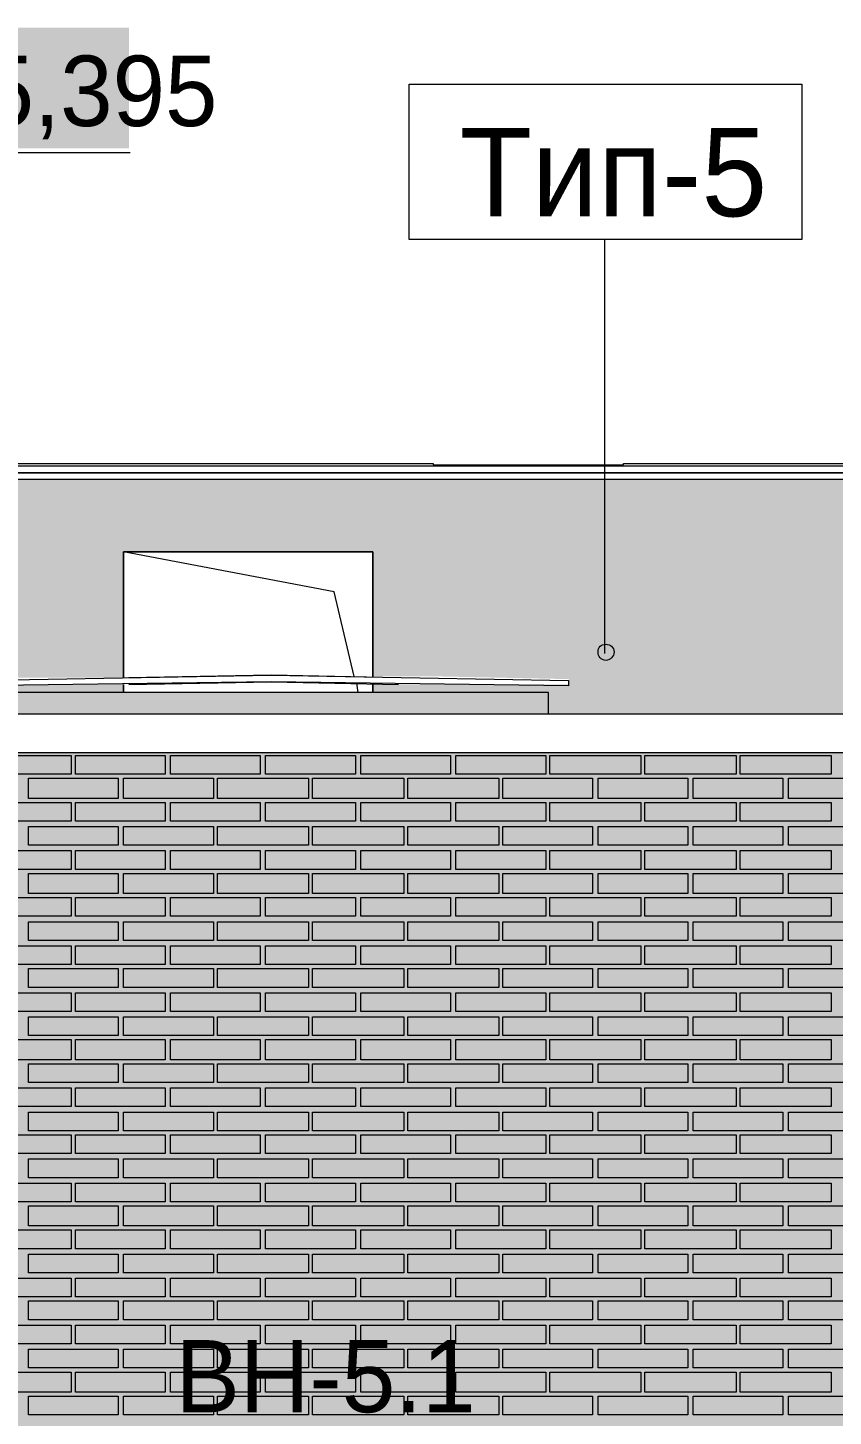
# Model space of a CAD drawing. Header units: millimetres. Extents: x -28928 to 100580, y -22867 to 36490.
# Drawn here: x 10970 to 13513, y 6934 to 11317 of the extents above; entities that cross this region are included whole.
import ezdxf

# ---------------------------------------------------------------- set-up
doc = ezdxf.new("R2010")
doc.units = ezdxf.units.MM
doc.layers.add('PDF _Геометрия', color=7, linetype='Continuous', true_color=0x8f8e8d)
doc.layers.add('PDF _Сплошная заливка', color=7, linetype='Continuous', true_color=0xffffff)
doc.layers.add('PDF _Текст', color=7, linetype='Continuous')

msp = doc.modelspace()

# ---------------------------------------------------------------- hatches: boundary and pattern name
at = {"layer": 'PDF _Сплошная заливка', "true_color": 0x383e42, "transparency": 33554559}
h = msp.add_hatch(color=250, dxfattribs=at)
h.paths.add_polyline_path([(12614.13236150041, 9218.73600343804), (12614.13236150041, 9151.043695745735), (14623.74774611581, 9151.043695745735), (14623.74774611581, 9891.428311130356), (10917.59389996192, 9891.428311130356), (10917.59389996192, 9265.274464976508), (11272.97851534655, 9265.274464976508), (11272.97851534655, 9662.966772668813), (12059.90159226963, 9662.966772668813), (12059.90159226963, 9269.50523420727), (12267.20928457732, 9269.50523420727), (12474.51697688502, 9265.274464976508), (12677.59389996195, 9261.043695745724), (12677.59389996195, 9244.120618822653), (12059.90159226963, 9244.120618822653), (12059.90159226963, 9218.73600343804)])
h.paths.add_polyline_path([(11272.97851534655, 9244.120618822653), (10917.59389996192, 9244.120618822653), (10917.59389996192, 9218.73600343804), (11272.97851534655, 9218.73600343804)])
at = {"layer": 'PDF _Сплошная заливка', "true_color": 0xdcd6cf, "transparency": 33554559}
msp.add_hatch(color=254, dxfattribs=at).paths.add_polyline_path([(29465.28620765444, 1544.120618822559), (29486.44005380829, 1544.120618822559), (29486.44005380829, 9028.35138805342), (4952.209284577239, 9028.35138805342), (4952.209284577239, -4713.187073485198), (29465.28620765444, -4713.187073485198)])

# ---------------------------------------------------------------- linework, layer by layer
at = {"layer": 'PDF _Геометрия', "color": 7, "lineweight": 9}
for points in [[(12174.1323615004, 11139.50523420728), (13413.7477461158, 11139.50523420728), (13413.7477461158, 10648.73600343805), (12174.1323615004, 10648.73600343805)], [(10858.36313073115, 9933.736003438044), (10858.36313073115, 9942.197541899583), (12250.28620765425, 9942.197541899583), (12250.28620765425, 9937.966772668824), (12851.05543842347, 9937.966772668824), (12851.05543842347, 9942.197541899583), (14682.97851534659, 9942.197541899583), (14682.97851534659, 9933.736003438044)], [(11272.97851534655, 9662.966772668813), (11272.97851534655, 9265.274464976508), (11272.97851534655, 9662.966772668813), (12059.90159226963, 9662.966772668813), (12059.90159226963, 9269.50523420727), (12059.90159226963, 9662.966772668813)], [(12059.90159226963, 9248.351388053416), (12059.90159226963, 9218.73600343804)], [(11272.97851534655, 9218.73600343804), (11272.97851534655, 9244.120618822653)]]:
    msp.add_lwpolyline(points, close=True, dxfattribs=at)
for points in [[(2358.747746115678, 10509.12061882267), (9144.901592269587, 10509.12061882267), (9144.901592269587, 10623.35138805343), (9872.593899961921, 10623.35138805343), (10494.516976885, 10623.35138805343), (10494.516976885, 10923.73600343805), (11294.1323615004, 10923.73600343805)], [(12791.82466919272, 9341.428311130352), (12791.82466919272, 10648.73600343805)], [(14682.97851534659, 9933.736003438044), (14682.97851534659, 9912.582157284207), (10858.36313073115, 9912.582157284207), (10858.36313073115, 9933.736003438044)], [(10858.36313073115, 9925.274464976512), (10858.36313073115, 9912.582157284207), (14682.97851534659, 9912.582157284207), (14682.97851534659, 9925.274464976512)], [(12250.28620765425, 9937.966772668824), (12851.05543842347, 9937.966772668824)], [(14623.74774611581, 9151.043695745735), (14623.74774611581, 9891.428311130356), (10917.59389996192, 9891.428311130356), (10917.59389996192, 9261.043695745724)], [(12000.67082303885, 9269.50523420727), (11937.20928457731, 9536.043695745735), (11272.97851534655, 9662.966772668813)], [(11289.90159226962, 9244.120618822653), (11738.36313073117, 9252.5821572842), (10799.13236150039, 9239.889849591891), (10799.13236150039, 9256.812926514962), (11738.36313073117, 9273.736003438033), (11289.90159226962, 9265.274464976508)], [(12140.28620765424, 9265.274464976508), (11738.36313073117, 9273.736003438033), (12677.59389996195, 9256.812926514962), (12677.59389996195, 9239.889849591891), (11738.36313073117, 9252.5821572842), (12140.28620765424, 9244.120618822653)], [(12013.36313073116, 9218.73600343804), (12009.1323615004, 9248.351388053416)], [(12614.13236150041, 9151.043695745735), (12614.13236150041, 9218.73600343804), (10858.36313073115, 9218.73600343804), (10858.36313073115, 9151.043695745735)], [(-21875.09840773075, 9028.35138805342), (-21875.09840773075, 9151.043695745735), (29681.05543842367, 9151.043695745735), (29681.05543842367, 9028.35138805342), (-21875.09840773075, 9028.35138805342), (-21875.09840773075, 9151.043695745735)]]:
    msp.add_lwpolyline(points, dxfattribs=at)
at = {"layer": 'PDF _Геометрия', "lineweight": 9}
for points in [[(11107.97851534654, 9019.889849591877), (11107.97851534654, 8960.659080361118), (10820.28620765423, 8960.659080361118), (10820.28620765423, 9019.889849591877)], [(11404.13236150038, 9019.889849591877), (11404.13236150038, 8960.659080361118), (11120.67082303885, 8960.659080361118), (11120.67082303885, 9019.889849591877)], [(11704.51697688501, 9019.889849591877), (11704.51697688501, 8960.659080361118), (11421.05543842347, 8960.659080361118), (11421.05543842347, 9019.889849591877)], [(12004.90159226963, 9019.889849591877), (12004.90159226963, 8960.659080361118), (11721.44005380808, 8960.659080361118), (11721.44005380808, 9019.889849591877)], [(12305.28620765424, 9019.889849591877), (12305.28620765424, 8960.659080361118), (12021.82466919271, 8960.659080361118), (12021.82466919271, 9019.889849591877)], [(12605.67082303886, 9019.889849591877), (12605.67082303886, 8960.659080361118), (12322.20928457733, 8960.659080361118), (12322.20928457733, 9019.889849591877)], [(12906.05543842349, 9019.889849591877), (12906.05543842349, 8960.659080361118), (12618.36313073118, 8960.659080361118), (12618.36313073118, 9019.889849591877)], [(13206.4400538081, 9019.889849591877), (13206.4400538081, 8960.659080361118), (12918.7477461158, 8960.659080361118), (12918.7477461158, 9019.889849591877)], [(13506.82466919272, 9019.889849591877), (13506.82466919272, 8960.659080361118), (13219.1323615004, 8960.659080361118), (13219.1323615004, 9019.889849591877)], [(11256.05543842347, 8884.50523420727), (11112.2092845773, 8884.50523420727), (10972.59389996192, 8884.50523420727), (10972.59389996192, 8947.96677266881), (11112.2092845773, 8947.96677266881), (11256.05543842347, 8947.96677266881)], [(11556.44005380808, 8884.50523420727), (11412.59389996193, 8884.50523420727), (11272.97851534655, 8884.50523420727), (11272.97851534655, 8947.96677266881), (11412.59389996193, 8947.96677266881), (11556.44005380808, 8947.96677266881)], [(11856.8246691927, 8884.50523420727), (11712.97851534655, 8884.50523420727), (11569.13236150039, 8884.50523420727), (11569.13236150039, 8947.96677266881), (11712.97851534655, 8947.96677266881), (11856.8246691927, 8947.96677266881)], [(12157.20928457733, 8884.50523420727), (12013.36313073116, 8884.50523420727), (11869.51697688501, 8884.50523420727), (11869.51697688501, 8947.96677266881), (12013.36313073116, 8947.96677266881), (12157.20928457733, 8947.96677266881)], [(12457.59389996194, 8884.50523420727), (12313.74774611579, 8884.50523420727), (12169.90159226964, 8884.50523420727), (12169.90159226964, 8947.96677266881), (12313.74774611579, 8947.96677266881), (12457.59389996194, 8947.96677266881)], [(12753.74774611579, 8884.50523420727), (12614.13236150041, 8884.50523420727), (12470.28620765424, 8884.50523420727), (12470.28620765424, 8947.96677266881), (12614.13236150041, 8947.96677266881), (12753.74774611579, 8947.96677266881)], [(13054.1323615004, 8884.50523420727), (12914.51697688501, 8884.50523420727), (12770.67082303886, 8884.50523420727), (12770.67082303886, 8947.96677266881), (12914.51697688501, 8947.96677266881), (13054.1323615004, 8947.96677266881)], [(13354.51697688503, 8884.50523420727), (13210.67082303888, 8884.50523420727), (13071.05543842349, 8884.50523420727), (13071.05543842349, 8947.96677266881), (13210.67082303888, 8947.96677266881), (13354.51697688503, 8947.96677266881)], [(13654.90159226965, 8884.50523420727), (13511.05543842348, 8884.50523420727), (13371.4400538081, 8884.50523420727), (13371.4400538081, 8947.96677266881), (13511.05543842348, 8947.96677266881), (13654.90159226965, 8947.96677266881)], [(11107.97851534654, 8871.812926514966), (11107.97851534654, 8812.582157284189), (10820.28620765423, 8812.582157284189), (10820.28620765423, 8871.812926514966)], [(11404.13236150038, 8871.812926514966), (11404.13236150038, 8812.582157284189), (11120.67082303885, 8812.582157284189), (11120.67082303885, 8871.812926514966)], [(11704.51697688501, 8871.812926514966), (11704.51697688501, 8812.582157284189), (11421.05543842347, 8812.582157284189), (11421.05543842347, 8871.812926514966)], [(12004.90159226963, 8871.812926514966), (12004.90159226963, 8812.582157284189), (11721.44005380808, 8812.582157284189), (11721.44005380808, 8871.812926514966)], [(12305.28620765424, 8871.812926514966), (12305.28620765424, 8812.582157284189), (12021.82466919271, 8812.582157284189), (12021.82466919271, 8871.812926514966)], [(12605.67082303886, 8871.812926514966), (12605.67082303886, 8812.582157284189), (12322.20928457733, 8812.582157284189), (12322.20928457733, 8871.812926514966)], [(12906.05543842349, 8871.812926514966), (12906.05543842349, 8812.582157284189), (12618.36313073118, 8812.582157284189), (12618.36313073118, 8871.812926514966)], [(13206.4400538081, 8871.812926514966), (13206.4400538081, 8812.582157284189), (12918.7477461158, 8812.582157284189), (12918.7477461158, 8871.812926514966)], [(13506.82466919272, 8871.812926514966), (13506.82466919272, 8812.582157284189), (13219.1323615004, 8812.582157284189), (13219.1323615004, 8871.812926514966)], [(11256.05543842347, 8736.428311130341), (11112.2092845773, 8736.428311130341), (10972.59389996192, 8736.428311130341), (10972.59389996192, 8795.659080361118), (11112.2092845773, 8795.659080361118), (11256.05543842347, 8795.659080361118)], [(11556.44005380808, 8736.428311130341), (11412.59389996193, 8736.428311130341), (11272.97851534655, 8736.428311130341), (11272.97851534655, 8795.659080361118), (11412.59389996193, 8795.659080361118), (11556.44005380808, 8795.659080361118)], [(11856.8246691927, 8736.428311130341), (11712.97851534655, 8736.428311130341), (11569.13236150039, 8736.428311130341), (11569.13236150039, 8795.659080361118), (11712.97851534655, 8795.659080361118), (11856.8246691927, 8795.659080361118)], [(12157.20928457733, 8736.428311130341), (12013.36313073116, 8736.428311130341), (11869.51697688501, 8736.428311130341), (11869.51697688501, 8795.659080361118), (12013.36313073116, 8795.659080361118), (12157.20928457733, 8795.659080361118)], [(12457.59389996194, 8736.428311130341), (12313.74774611579, 8736.428311130341), (12169.90159226964, 8736.428311130341), (12169.90159226964, 8795.659080361118), (12313.74774611579, 8795.659080361118), (12457.59389996194, 8795.659080361118)], [(12753.74774611579, 8736.428311130341), (12614.13236150041, 8736.428311130341), (12470.28620765424, 8736.428311130341), (12470.28620765424, 8795.659080361118), (12614.13236150041, 8795.659080361118), (12753.74774611579, 8795.659080361118)], [(13054.1323615004, 8736.428311130341), (12914.51697688501, 8736.428311130341), (12770.67082303886, 8736.428311130341), (12770.67082303886, 8795.659080361118), (12914.51697688501, 8795.659080361118), (13054.1323615004, 8795.659080361118)], [(13354.51697688503, 8736.428311130341), (13210.67082303888, 8736.428311130341), (13071.05543842349, 8736.428311130341), (13071.05543842349, 8795.659080361118), (13210.67082303888, 8795.659080361118), (13354.51697688503, 8795.659080361118)], [(13654.90159226965, 8736.428311130341), (13511.05543842348, 8736.428311130341), (13371.4400538081, 8736.428311130341), (13371.4400538081, 8795.659080361118), (13511.05543842348, 8795.659080361118), (13654.90159226965, 8795.659080361118)], [(11107.97851534654, 8719.50523420727), (11107.97851534654, 8660.274464976494), (10820.28620765423, 8660.274464976494), (10820.28620765423, 8719.50523420727)], [(11404.13236150038, 8719.50523420727), (11404.13236150038, 8660.274464976494), (11120.67082303885, 8660.274464976494), (11120.67082303885, 8719.50523420727)], [(11704.51697688501, 8719.50523420727), (11704.51697688501, 8660.274464976494), (11421.05543842347, 8660.274464976494), (11421.05543842347, 8719.50523420727)], [(12004.90159226963, 8719.50523420727), (12004.90159226963, 8660.274464976494), (11721.44005380808, 8660.274464976494), (11721.44005380808, 8719.50523420727)], [(12305.28620765424, 8719.50523420727), (12305.28620765424, 8660.274464976494), (12021.82466919271, 8660.274464976494), (12021.82466919271, 8719.50523420727)], [(12605.67082303886, 8719.50523420727), (12605.67082303886, 8660.274464976494), (12322.20928457733, 8660.274464976494), (12322.20928457733, 8719.50523420727)], [(12906.05543842349, 8719.50523420727), (12906.05543842349, 8660.274464976494), (12618.36313073118, 8660.274464976494), (12618.36313073118, 8719.50523420727)], [(13206.4400538081, 8719.50523420727), (13206.4400538081, 8660.274464976494), (12918.7477461158, 8660.274464976494), (12918.7477461158, 8719.50523420727)], [(13506.82466919272, 8719.50523420727), (13506.82466919272, 8660.274464976494), (13219.1323615004, 8660.274464976494), (13219.1323615004, 8719.50523420727)], [(11256.05543842347, 8584.120618822646), (11112.2092845773, 8584.120618822646), (10972.59389996192, 8584.120618822646), (10972.59389996192, 8647.582157284185), (11112.2092845773, 8647.582157284185), (11256.05543842347, 8647.582157284185)], [(11556.44005380808, 8584.120618822646), (11412.59389996193, 8584.120618822646), (11272.97851534655, 8584.120618822646), (11272.97851534655, 8647.582157284185), (11412.59389996193, 8647.582157284185), (11556.44005380808, 8647.582157284185)], [(11856.8246691927, 8584.120618822646), (11712.97851534655, 8584.120618822646), (11569.13236150039, 8584.120618822646), (11569.13236150039, 8647.582157284185), (11712.97851534655, 8647.582157284185), (11856.8246691927, 8647.582157284185)], [(12157.20928457733, 8584.120618822646), (12013.36313073116, 8584.120618822646), (11869.51697688501, 8584.120618822646), (11869.51697688501, 8647.582157284185), (12013.36313073116, 8647.582157284185), (12157.20928457733, 8647.582157284185)], [(12457.59389996194, 8584.120618822646), (12313.74774611579, 8584.120618822646), (12169.90159226964, 8584.120618822646), (12169.90159226964, 8647.582157284185), (12313.74774611579, 8647.582157284185), (12457.59389996194, 8647.582157284185)], [(12753.74774611579, 8584.120618822646), (12614.13236150041, 8584.120618822646), (12470.28620765424, 8584.120618822646), (12470.28620765424, 8647.582157284185), (12614.13236150041, 8647.582157284185), (12753.74774611579, 8647.582157284185)], [(13054.1323615004, 8584.120618822646), (12914.51697688501, 8584.120618822646), (12770.67082303886, 8584.120618822646), (12770.67082303886, 8647.582157284185), (12914.51697688501, 8647.582157284185), (13054.1323615004, 8647.582157284185)], [(13354.51697688503, 8584.120618822646), (13210.67082303888, 8584.120618822646), (13071.05543842349, 8584.120618822646), (13071.05543842349, 8647.582157284185), (13210.67082303888, 8647.582157284185), (13354.51697688503, 8647.582157284185)], [(13654.90159226965, 8584.120618822646), (13511.05543842348, 8584.120618822646), (13371.4400538081, 8584.120618822646), (13371.4400538081, 8647.582157284185), (13511.05543842348, 8647.582157284185), (13654.90159226965, 8647.582157284185)], [(11107.97851534654, 8571.428311130338), (11107.97851534654, 8512.197541899564), (10820.28620765423, 8512.197541899564), (10820.28620765423, 8571.428311130338)], [(11404.13236150038, 8571.428311130338), (11404.13236150038, 8512.197541899564), (11120.67082303885, 8512.197541899564), (11120.67082303885, 8571.428311130338)], [(11704.51697688501, 8571.428311130338), (11704.51697688501, 8512.197541899564), (11421.05543842347, 8512.197541899564), (11421.05543842347, 8571.428311130338)], [(12004.90159226963, 8571.428311130338), (12004.90159226963, 8512.197541899564), (11721.44005380808, 8512.197541899564), (11721.44005380808, 8571.428311130338)], [(12305.28620765424, 8571.428311130338), (12305.28620765424, 8512.197541899564), (12021.82466919271, 8512.197541899564), (12021.82466919271, 8571.428311130338)], [(12605.67082303886, 8571.428311130338), (12605.67082303886, 8512.197541899564), (12322.20928457733, 8512.197541899564), (12322.20928457733, 8571.428311130338)], [(12906.05543842349, 8571.428311130338), (12906.05543842349, 8512.197541899564), (12618.36313073118, 8512.197541899564), (12618.36313073118, 8571.428311130338)], [(13206.4400538081, 8571.428311130338), (13206.4400538081, 8512.197541899564), (12918.7477461158, 8512.197541899564), (12918.7477461158, 8571.428311130338)], [(13506.82466919272, 8571.428311130338), (13506.82466919272, 8512.197541899564), (13219.1323615004, 8512.197541899564), (13219.1323615004, 8571.428311130338)], [(11256.05543842347, 8436.043695745717), (11112.2092845773, 8436.043695745717), (10972.59389996192, 8436.043695745717), (10972.59389996192, 8495.274464976494), (11112.2092845773, 8495.274464976494), (11256.05543842347, 8495.274464976494)], [(11556.44005380808, 8436.043695745717), (11412.59389996193, 8436.043695745717), (11272.97851534655, 8436.043695745717), (11272.97851534655, 8495.274464976494), (11412.59389996193, 8495.274464976494), (11556.44005380808, 8495.274464976494)], [(11856.8246691927, 8436.043695745717), (11712.97851534655, 8436.043695745717), (11569.13236150039, 8436.043695745717), (11569.13236150039, 8495.274464976494), (11712.97851534655, 8495.274464976494), (11856.8246691927, 8495.274464976494)], [(12157.20928457733, 8436.043695745717), (12013.36313073116, 8436.043695745717), (11869.51697688501, 8436.043695745717), (11869.51697688501, 8495.274464976494), (12013.36313073116, 8495.274464976494), (12157.20928457733, 8495.274464976494)], [(12457.59389996194, 8436.043695745717), (12313.74774611579, 8436.043695745717), (12169.90159226964, 8436.043695745717), (12169.90159226964, 8495.274464976494), (12313.74774611579, 8495.274464976494), (12457.59389996194, 8495.274464976494)], [(12753.74774611579, 8436.043695745717), (12614.13236150041, 8436.043695745717), (12470.28620765424, 8436.043695745717), (12470.28620765424, 8495.274464976494), (12614.13236150041, 8495.274464976494), (12753.74774611579, 8495.274464976494)], [(13054.1323615004, 8436.043695745717), (12914.51697688501, 8436.043695745717), (12770.67082303886, 8436.043695745717), (12770.67082303886, 8495.274464976494), (12914.51697688501, 8495.274464976494), (13054.1323615004, 8495.274464976494)], [(13354.51697688503, 8436.043695745717), (13210.67082303888, 8436.043695745717), (13071.05543842349, 8436.043695745717), (13071.05543842349, 8495.274464976494), (13210.67082303888, 8495.274464976494), (13354.51697688503, 8495.274464976494)], [(13654.90159226965, 8436.043695745717), (13511.05543842348, 8436.043695745717), (13371.4400538081, 8436.043695745717), (13371.4400538081, 8495.274464976494), (13511.05543842348, 8495.274464976494), (13654.90159226965, 8495.274464976494)], [(11107.97851534654, 8419.120618822646), (11107.97851534654, 8359.88984959187), (10820.28620765423, 8359.88984959187), (10820.28620765423, 8419.120618822646)], [(11404.13236150038, 8419.120618822646), (11404.13236150038, 8359.88984959187), (11120.67082303885, 8359.88984959187), (11120.67082303885, 8419.120618822646)], [(11704.51697688501, 8419.120618822646), (11704.51697688501, 8359.88984959187), (11421.05543842347, 8359.88984959187), (11421.05543842347, 8419.120618822646)], [(12004.90159226963, 8419.120618822646), (12004.90159226963, 8359.88984959187), (11721.44005380808, 8359.88984959187), (11721.44005380808, 8419.120618822646)], [(12305.28620765424, 8419.120618822646), (12305.28620765424, 8359.88984959187), (12021.82466919271, 8359.88984959187), (12021.82466919271, 8419.120618822646)], [(12605.67082303886, 8419.120618822646), (12605.67082303886, 8359.88984959187), (12322.20928457733, 8359.88984959187), (12322.20928457733, 8419.120618822646)], [(12906.05543842349, 8419.120618822646), (12906.05543842349, 8359.88984959187), (12618.36313073118, 8359.88984959187), (12618.36313073118, 8419.120618822646)], [(13206.4400538081, 8419.120618822646), (13206.4400538081, 8359.88984959187), (12918.7477461158, 8359.88984959187), (12918.7477461158, 8419.120618822646)], [(13506.82466919272, 8419.120618822646), (13506.82466919272, 8359.88984959187), (13219.1323615004, 8359.88984959187), (13219.1323615004, 8419.120618822646)], [(11256.05543842347, 8287.966772668802), (11112.2092845773, 8287.966772668802), (10972.59389996192, 8287.966772668802), (10972.59389996192, 8347.19754189956), (11112.2092845773, 8347.19754189956), (11256.05543842347, 8347.19754189956)], [(11556.44005380808, 8287.966772668802), (11412.59389996193, 8287.966772668802), (11272.97851534655, 8287.966772668802), (11272.97851534655, 8347.19754189956), (11412.59389996193, 8347.19754189956), (11556.44005380808, 8347.19754189956)], [(11856.8246691927, 8287.966772668802), (11712.97851534655, 8287.966772668802), (11569.13236150039, 8287.966772668802), (11569.13236150039, 8347.19754189956), (11712.97851534655, 8347.19754189956), (11856.8246691927, 8347.19754189956)], [(12157.20928457733, 8287.966772668802), (12013.36313073116, 8287.966772668802), (11869.51697688501, 8287.966772668802), (11869.51697688501, 8347.19754189956), (12013.36313073116, 8347.19754189956), (12157.20928457733, 8347.19754189956)], [(12457.59389996194, 8287.966772668802), (12313.74774611579, 8287.966772668802), (12169.90159226964, 8287.966772668802), (12169.90159226964, 8347.19754189956), (12313.74774611579, 8347.19754189956), (12457.59389996194, 8347.19754189956)], [(12753.74774611579, 8287.966772668802), (12614.13236150041, 8287.966772668802), (12470.28620765424, 8287.966772668802), (12470.28620765424, 8347.19754189956), (12614.13236150041, 8347.19754189956), (12753.74774611579, 8347.19754189956)], [(13054.1323615004, 8287.966772668802), (12914.51697688501, 8287.966772668802), (12770.67082303886, 8287.966772668802), (12770.67082303886, 8347.19754189956), (12914.51697688501, 8347.19754189956), (13054.1323615004, 8347.19754189956)], [(13354.51697688503, 8287.966772668802), (13210.67082303888, 8287.966772668802), (13071.05543842349, 8287.966772668802), (13071.05543842349, 8347.19754189956), (13210.67082303888, 8347.19754189956), (13354.51697688503, 8347.19754189956)], [(13654.90159226965, 8287.966772668802), (13511.05543842348, 8287.966772668802), (13371.4400538081, 8287.966772668802), (13371.4400538081, 8347.19754189956), (13511.05543842348, 8347.19754189956), (13654.90159226965, 8347.19754189956)], [(11107.97851534654, 8271.043695745713), (11107.97851534654, 8211.812926514955), (10820.28620765423, 8211.812926514955), (10820.28620765423, 8271.043695745713)], [(11404.13236150038, 8271.043695745713), (11404.13236150038, 8211.812926514955), (11120.67082303885, 8211.812926514955), (11120.67082303885, 8271.043695745713)], [(11704.51697688501, 8271.043695745713), (11704.51697688501, 8211.812926514955), (11421.05543842347, 8211.812926514955), (11421.05543842347, 8271.043695745713)], [(12004.90159226963, 8271.043695745713), (12004.90159226963, 8211.812926514955), (11721.44005380808, 8211.812926514955), (11721.44005380808, 8271.043695745713)], [(12305.28620765424, 8271.043695745713), (12305.28620765424, 8211.812926514955), (12021.82466919271, 8211.812926514955), (12021.82466919271, 8271.043695745713)], [(12605.67082303886, 8271.043695745713), (12605.67082303886, 8211.812926514955), (12322.20928457733, 8211.812926514955), (12322.20928457733, 8271.043695745713)], [(12906.05543842349, 8271.043695745713), (12906.05543842349, 8211.812926514955), (12618.36313073118, 8211.812926514955), (12618.36313073118, 8271.043695745713)], [(13206.4400538081, 8271.043695745713), (13206.4400538081, 8211.812926514955), (12918.7477461158, 8211.812926514955), (12918.7477461158, 8271.043695745713)], [(13506.82466919272, 8271.043695745713), (13506.82466919272, 8211.812926514955), (13219.1323615004, 8211.812926514955), (13219.1323615004, 8271.043695745713)], [(11256.05543842347, 8135.659080361111), (11112.2092845773, 8135.659080361111), (10972.59389996192, 8135.659080361111), (10972.59389996192, 8194.889849591866), (11112.2092845773, 8194.889849591866), (11256.05543842347, 8194.889849591866)], [(11556.44005380808, 8135.659080361111), (11412.59389996193, 8135.659080361111), (11272.97851534655, 8135.659080361111), (11272.97851534655, 8194.889849591866), (11412.59389996193, 8194.889849591866), (11556.44005380808, 8194.889849591866)], [(11856.8246691927, 8135.659080361111), (11712.97851534655, 8135.659080361111), (11569.13236150039, 8135.659080361111), (11569.13236150039, 8194.889849591866), (11712.97851534655, 8194.889849591866), (11856.8246691927, 8194.889849591866)], [(12157.20928457733, 8135.659080361111), (12013.36313073116, 8135.659080361111), (11869.51697688501, 8135.659080361111), (11869.51697688501, 8194.889849591866), (12013.36313073116, 8194.889849591866), (12157.20928457733, 8194.889849591866)], [(12457.59389996194, 8135.659080361111), (12313.74774611579, 8135.659080361111), (12169.90159226964, 8135.659080361111), (12169.90159226964, 8194.889849591866), (12313.74774611579, 8194.889849591866), (12457.59389996194, 8194.889849591866)], [(12753.74774611579, 8135.659080361111), (12614.13236150041, 8135.659080361111), (12470.28620765424, 8135.659080361111), (12470.28620765424, 8194.889849591866), (12614.13236150041, 8194.889849591866), (12753.74774611579, 8194.889849591866)], [(13054.1323615004, 8135.659080361111), (12914.51697688501, 8135.659080361111), (12770.67082303886, 8135.659080361111), (12770.67082303886, 8194.889849591866), (12914.51697688501, 8194.889849591866), (13054.1323615004, 8194.889849591866)], [(13354.51697688503, 8135.659080361111), (13210.67082303888, 8135.659080361111), (13071.05543842349, 8135.659080361111), (13071.05543842349, 8194.889849591866), (13210.67082303888, 8194.889849591866), (13354.51697688503, 8194.889849591866)], [(13654.90159226965, 8135.659080361111), (13511.05543842348, 8135.659080361111), (13371.4400538081, 8135.659080361111), (13371.4400538081, 8194.889849591866), (13511.05543842348, 8194.889849591866), (13654.90159226965, 8194.889849591866)], [(11107.97851534654, 8122.966772668802), (11107.97851534654, 8059.505234207263), (10820.28620765423, 8059.505234207263), (10820.28620765423, 8122.966772668802)], [(11404.13236150038, 8122.966772668802), (11404.13236150038, 8059.505234207263), (11120.67082303885, 8059.505234207263), (11120.67082303885, 8122.966772668802)], [(11704.51697688501, 8122.966772668802), (11704.51697688501, 8059.505234207263), (11421.05543842347, 8059.505234207263), (11421.05543842347, 8122.966772668802)], [(12004.90159226963, 8122.966772668802), (12004.90159226963, 8059.505234207263), (11721.44005380808, 8059.505234207263), (11721.44005380808, 8122.966772668802)], [(12305.28620765424, 8122.966772668802), (12305.28620765424, 8059.505234207263), (12021.82466919271, 8059.505234207263), (12021.82466919271, 8122.966772668802)], [(12605.67082303886, 8122.966772668802), (12605.67082303886, 8059.505234207263), (12322.20928457733, 8059.505234207263), (12322.20928457733, 8122.966772668802)], [(12906.05543842349, 8122.966772668802), (12906.05543842349, 8059.505234207263), (12618.36313073118, 8059.505234207263), (12618.36313073118, 8122.966772668802)], [(13206.4400538081, 8122.966772668802), (13206.4400538081, 8059.505234207263), (12918.7477461158, 8059.505234207263), (12918.7477461158, 8122.966772668802)], [(13506.82466919272, 8122.966772668802), (13506.82466919272, 8059.505234207263), (13219.1323615004, 8059.505234207263), (13219.1323615004, 8122.966772668802)], [(11256.05543842347, 7987.582157284178), (11112.2092845773, 7987.582157284178), (10972.59389996192, 7987.582157284178), (10972.59389996192, 8046.812926514955), (11112.2092845773, 8046.812926514955), (11256.05543842347, 8046.812926514955)], [(11556.44005380808, 7987.582157284178), (11412.59389996193, 7987.582157284178), (11272.97851534655, 7987.582157284178), (11272.97851534655, 8046.812926514955), (11412.59389996193, 8046.812926514955), (11556.44005380808, 8046.812926514955)], [(11856.8246691927, 7987.582157284178), (11712.97851534655, 7987.582157284178), (11569.13236150039, 7987.582157284178), (11569.13236150039, 8046.812926514955), (11712.97851534655, 8046.812926514955), (11856.8246691927, 8046.812926514955)], [(12157.20928457733, 7987.582157284178), (12013.36313073116, 7987.582157284178), (11869.51697688501, 7987.582157284178), (11869.51697688501, 8046.812926514955), (12013.36313073116, 8046.812926514955), (12157.20928457733, 8046.812926514955)], [(12457.59389996194, 7987.582157284178), (12313.74774611579, 7987.582157284178), (12169.90159226964, 7987.582157284178), (12169.90159226964, 8046.812926514955), (12313.74774611579, 8046.812926514955), (12457.59389996194, 8046.812926514955)], [(12753.74774611579, 7987.582157284178), (12614.13236150041, 7987.582157284178), (12470.28620765424, 7987.582157284178), (12470.28620765424, 8046.812926514955), (12614.13236150041, 8046.812926514955), (12753.74774611579, 8046.812926514955)], [(13054.1323615004, 7987.582157284178), (12914.51697688501, 7987.582157284178), (12770.67082303886, 7987.582157284178), (12770.67082303886, 8046.812926514955), (12914.51697688501, 8046.812926514955), (13054.1323615004, 8046.812926514955)], [(13354.51697688503, 7987.582157284178), (13210.67082303888, 7987.582157284178), (13071.05543842349, 7987.582157284178), (13071.05543842349, 8046.812926514955), (13210.67082303888, 8046.812926514955), (13354.51697688503, 8046.812926514955)], [(13654.90159226965, 7987.582157284178), (13511.05543842348, 7987.582157284178), (13371.4400538081, 7987.582157284178), (13371.4400538081, 8046.812926514955), (13511.05543842348, 8046.812926514955), (13654.90159226965, 8046.812926514955)], [(11107.97851534654, 7970.659080361107), (11107.97851534654, 7911.42831113033), (10820.28620765423, 7911.42831113033), (10820.28620765423, 7970.659080361107)], [(11404.13236150038, 7970.659080361107), (11404.13236150038, 7911.42831113033), (11120.67082303885, 7911.42831113033), (11120.67082303885, 7970.659080361107)], [(11704.51697688501, 7970.659080361107), (11704.51697688501, 7911.42831113033), (11421.05543842347, 7911.42831113033), (11421.05543842347, 7970.659080361107)], [(12004.90159226963, 7970.659080361107), (12004.90159226963, 7911.42831113033), (11721.44005380808, 7911.42831113033), (11721.44005380808, 7970.659080361107)], [(12305.28620765424, 7970.659080361107), (12305.28620765424, 7911.42831113033), (12021.82466919271, 7911.42831113033), (12021.82466919271, 7970.659080361107)], [(12605.67082303886, 7970.659080361107), (12605.67082303886, 7911.42831113033), (12322.20928457733, 7911.42831113033), (12322.20928457733, 7970.659080361107)], [(12906.05543842349, 7970.659080361107), (12906.05543842349, 7911.42831113033), (12618.36313073118, 7911.42831113033), (12618.36313073118, 7970.659080361107)], [(13206.4400538081, 7970.659080361107), (13206.4400538081, 7911.42831113033), (12918.7477461158, 7911.42831113033), (12918.7477461158, 7970.659080361107)], [(13506.82466919272, 7970.659080361107), (13506.82466919272, 7911.42831113033), (13219.1323615004, 7911.42831113033), (13219.1323615004, 7970.659080361107)], [(11256.05543842347, 7835.274464976483), (11112.2092845773, 7835.274464976483), (10972.59389996192, 7835.274464976483), (10972.59389996192, 7894.505234207259), (11112.2092845773, 7894.505234207259), (11256.05543842347, 7894.505234207259)], [(11556.44005380808, 7835.274464976483), (11412.59389996193, 7835.274464976483), (11272.97851534655, 7835.274464976483), (11272.97851534655, 7894.505234207259), (11412.59389996193, 7894.505234207259), (11556.44005380808, 7894.505234207259)], [(11856.8246691927, 7835.274464976483), (11712.97851534655, 7835.274464976483), (11569.13236150039, 7835.274464976483), (11569.13236150039, 7894.505234207259), (11712.97851534655, 7894.505234207259), (11856.8246691927, 7894.505234207259)], [(12157.20928457733, 7835.274464976483), (12013.36313073116, 7835.274464976483), (11869.51697688501, 7835.274464976483), (11869.51697688501, 7894.505234207259), (12013.36313073116, 7894.505234207259), (12157.20928457733, 7894.505234207259)], [(12457.59389996194, 7835.274464976483), (12313.74774611579, 7835.274464976483), (12169.90159226964, 7835.274464976483), (12169.90159226964, 7894.505234207259), (12313.74774611579, 7894.505234207259), (12457.59389996194, 7894.505234207259)], [(12753.74774611579, 7835.274464976483), (12614.13236150041, 7835.274464976483), (12470.28620765424, 7835.274464976483), (12470.28620765424, 7894.505234207259), (12614.13236150041, 7894.505234207259), (12753.74774611579, 7894.505234207259)], [(13054.1323615004, 7835.274464976483), (12914.51697688501, 7835.274464976483), (12770.67082303886, 7835.274464976483), (12770.67082303886, 7894.505234207259), (12914.51697688501, 7894.505234207259), (13054.1323615004, 7894.505234207259)], [(13354.51697688503, 7835.274464976483), (13210.67082303888, 7835.274464976483), (13071.05543842349, 7835.274464976483), (13071.05543842349, 7894.505234207259), (13210.67082303888, 7894.505234207259), (13354.51697688503, 7894.505234207259)], [(13654.90159226965, 7835.274464976483), (13511.05543842348, 7835.274464976483), (13371.4400538081, 7835.274464976483), (13371.4400538081, 7894.505234207259), (13511.05543842348, 7894.505234207259), (13654.90159226965, 7894.505234207259)], [(11107.97851534654, 7822.582157284178), (11107.97851534654, 7763.351388053401), (10820.28620765423, 7763.351388053401), (10820.28620765423, 7822.582157284178)], [(11404.13236150038, 7822.582157284178), (11404.13236150038, 7763.351388053401), (11120.67082303885, 7763.351388053401), (11120.67082303885, 7822.582157284178)], [(11704.51697688501, 7822.582157284178), (11704.51697688501, 7763.351388053401), (11421.05543842347, 7763.351388053401), (11421.05543842347, 7822.582157284178)], [(12004.90159226963, 7822.582157284178), (12004.90159226963, 7763.351388053401), (11721.44005380808, 7763.351388053401), (11721.44005380808, 7822.582157284178)], [(12305.28620765424, 7822.582157284178), (12305.28620765424, 7763.351388053401), (12021.82466919271, 7763.351388053401), (12021.82466919271, 7822.582157284178)], [(12605.67082303886, 7822.582157284178), (12605.67082303886, 7763.351388053401), (12322.20928457733, 7763.351388053401), (12322.20928457733, 7822.582157284178)], [(12906.05543842349, 7822.582157284178), (12906.05543842349, 7763.351388053401), (12618.36313073118, 7763.351388053401), (12618.36313073118, 7822.582157284178)], [(13206.4400538081, 7822.582157284178), (13206.4400538081, 7763.351388053401), (12918.7477461158, 7763.351388053401), (12918.7477461158, 7822.582157284178)], [(13506.82466919272, 7822.582157284178), (13506.82466919272, 7763.351388053401), (13219.1323615004, 7763.351388053401), (13219.1323615004, 7822.582157284178)], [(11256.05543842347, 7687.197541899553), (11112.2092845773, 7687.197541899553), (10972.59389996192, 7687.197541899553), (10972.59389996192, 7746.42831113033), (11112.2092845773, 7746.42831113033), (11256.05543842347, 7746.42831113033)], [(11556.44005380808, 7687.197541899553), (11412.59389996193, 7687.197541899553), (11272.97851534655, 7687.197541899553), (11272.97851534655, 7746.42831113033), (11412.59389996193, 7746.42831113033), (11556.44005380808, 7746.42831113033)], [(11856.8246691927, 7687.197541899553), (11712.97851534655, 7687.197541899553), (11569.13236150039, 7687.197541899553), (11569.13236150039, 7746.42831113033), (11712.97851534655, 7746.42831113033), (11856.8246691927, 7746.42831113033)], [(12157.20928457733, 7687.197541899553), (12013.36313073116, 7687.197541899553), (11869.51697688501, 7687.197541899553), (11869.51697688501, 7746.42831113033), (12013.36313073116, 7746.42831113033), (12157.20928457733, 7746.42831113033)], [(12457.59389996194, 7687.197541899553), (12313.74774611579, 7687.197541899553), (12169.90159226964, 7687.197541899553), (12169.90159226964, 7746.42831113033), (12313.74774611579, 7746.42831113033), (12457.59389996194, 7746.42831113033)], [(12753.74774611579, 7687.197541899553), (12614.13236150041, 7687.197541899553), (12470.28620765424, 7687.197541899553), (12470.28620765424, 7746.42831113033), (12614.13236150041, 7746.42831113033), (12753.74774611579, 7746.42831113033)], [(13054.1323615004, 7687.197541899553), (12914.51697688501, 7687.197541899553), (12770.67082303886, 7687.197541899553), (12770.67082303886, 7746.42831113033), (12914.51697688501, 7746.42831113033), (13054.1323615004, 7746.42831113033)], [(13354.51697688503, 7687.197541899553), (13210.67082303888, 7687.197541899553), (13071.05543842349, 7687.197541899553), (13071.05543842349, 7746.42831113033), (13210.67082303888, 7746.42831113033), (13354.51697688503, 7746.42831113033)], [(13654.90159226965, 7687.197541899553), (13511.05543842348, 7687.197541899553), (13371.4400538081, 7687.197541899553), (13371.4400538081, 7746.42831113033), (13511.05543842348, 7746.42831113033), (13654.90159226965, 7746.42831113033)], [(11107.97851534654, 7670.274464976483), (11107.97851534654, 7611.043695745706), (10820.28620765423, 7611.043695745706), (10820.28620765423, 7670.274464976483)], [(11404.13236150038, 7670.274464976483), (11404.13236150038, 7611.043695745706), (11120.67082303885, 7611.043695745706), (11120.67082303885, 7670.274464976483)], [(11704.51697688501, 7670.274464976483), (11704.51697688501, 7611.043695745706), (11421.05543842347, 7611.043695745706), (11421.05543842347, 7670.274464976483)], [(12004.90159226963, 7670.274464976483), (12004.90159226963, 7611.043695745706), (11721.44005380808, 7611.043695745706), (11721.44005380808, 7670.274464976483)], [(12305.28620765424, 7670.274464976483), (12305.28620765424, 7611.043695745706), (12021.82466919271, 7611.043695745706), (12021.82466919271, 7670.274464976483)], [(12605.67082303886, 7670.274464976483), (12605.67082303886, 7611.043695745706), (12322.20928457733, 7611.043695745706), (12322.20928457733, 7670.274464976483)], [(12906.05543842349, 7670.274464976483), (12906.05543842349, 7611.043695745706), (12618.36313073118, 7611.043695745706), (12618.36313073118, 7670.274464976483)], [(13206.4400538081, 7670.274464976483), (13206.4400538081, 7611.043695745706), (12918.7477461158, 7611.043695745706), (12918.7477461158, 7670.274464976483)], [(13506.82466919272, 7670.274464976483), (13506.82466919272, 7611.043695745706), (13219.1323615004, 7611.043695745706), (13219.1323615004, 7670.274464976483)], [(11256.05543842347, 7534.889849591858), (11112.2092845773, 7534.889849591858), (10972.59389996192, 7534.889849591858), (10972.59389996192, 7598.351388053397), (11112.2092845773, 7598.351388053397), (11256.05543842347, 7598.351388053397)], [(11556.44005380808, 7534.889849591858), (11412.59389996193, 7534.889849591858), (11272.97851534655, 7534.889849591858), (11272.97851534655, 7598.351388053397), (11412.59389996193, 7598.351388053397), (11556.44005380808, 7598.351388053397)], [(11856.8246691927, 7534.889849591858), (11712.97851534655, 7534.889849591858), (11569.13236150039, 7534.889849591858), (11569.13236150039, 7598.351388053397), (11712.97851534655, 7598.351388053397), (11856.8246691927, 7598.351388053397)], [(12157.20928457733, 7534.889849591858), (12013.36313073116, 7534.889849591858), (11869.51697688501, 7534.889849591858), (11869.51697688501, 7598.351388053397), (12013.36313073116, 7598.351388053397), (12157.20928457733, 7598.351388053397)], [(12457.59389996194, 7534.889849591858), (12313.74774611579, 7534.889849591858), (12169.90159226964, 7534.889849591858), (12169.90159226964, 7598.351388053397), (12313.74774611579, 7598.351388053397), (12457.59389996194, 7598.351388053397)], [(12753.74774611579, 7534.889849591858), (12614.13236150041, 7534.889849591858), (12470.28620765424, 7534.889849591858), (12470.28620765424, 7598.351388053397), (12614.13236150041, 7598.351388053397), (12753.74774611579, 7598.351388053397)], [(13054.1323615004, 7534.889849591858), (12914.51697688501, 7534.889849591858), (12770.67082303886, 7534.889849591858), (12770.67082303886, 7598.351388053397), (12914.51697688501, 7598.351388053397), (13054.1323615004, 7598.351388053397)], [(13354.51697688503, 7534.889849591858), (13210.67082303888, 7534.889849591858), (13071.05543842349, 7534.889849591858), (13071.05543842349, 7598.351388053397), (13210.67082303888, 7598.351388053397), (13354.51697688503, 7598.351388053397)], [(13654.90159226965, 7534.889849591858), (13511.05543842348, 7534.889849591858), (13371.4400538081, 7534.889849591858), (13371.4400538081, 7598.351388053397), (13511.05543842348, 7598.351388053397), (13654.90159226965, 7598.351388053397)], [(11107.97851534654, 7522.19754189955), (11107.97851534654, 7462.966772668795), (10820.28620765423, 7462.966772668795), (10820.28620765423, 7522.19754189955)], [(11404.13236150038, 7522.19754189955), (11404.13236150038, 7462.966772668795), (11120.67082303885, 7462.966772668795), (11120.67082303885, 7522.19754189955)], [(11704.51697688501, 7522.19754189955), (11704.51697688501, 7462.966772668795), (11421.05543842347, 7462.966772668795), (11421.05543842347, 7522.19754189955)], [(12004.90159226963, 7522.19754189955), (12004.90159226963, 7462.966772668795), (11721.44005380808, 7462.966772668795), (11721.44005380808, 7522.19754189955)], [(12305.28620765424, 7522.19754189955), (12305.28620765424, 7462.966772668795), (12021.82466919271, 7462.966772668795), (12021.82466919271, 7522.19754189955)], [(12605.67082303886, 7522.19754189955), (12605.67082303886, 7462.966772668795), (12322.20928457733, 7462.966772668795), (12322.20928457733, 7522.19754189955)], [(12906.05543842349, 7522.19754189955), (12906.05543842349, 7462.966772668795), (12618.36313073118, 7462.966772668795), (12618.36313073118, 7522.19754189955)], [(13206.4400538081, 7522.19754189955), (13206.4400538081, 7462.966772668795), (12918.7477461158, 7462.966772668795), (12918.7477461158, 7522.19754189955)], [(13506.82466919272, 7522.19754189955), (13506.82466919272, 7462.966772668795), (13219.1323615004, 7462.966772668795), (13219.1323615004, 7522.19754189955)], [(11256.05543842347, 7386.812926514947), (11112.2092845773, 7386.812926514947), (10972.59389996192, 7386.812926514947), (10972.59389996192, 7446.043695745706), (11112.2092845773, 7446.043695745706), (11256.05543842347, 7446.043695745706)], [(11556.44005380808, 7386.812926514947), (11412.59389996193, 7386.812926514947), (11272.97851534655, 7386.812926514947), (11272.97851534655, 7446.043695745706), (11412.59389996193, 7446.043695745706), (11556.44005380808, 7446.043695745706)], [(11856.8246691927, 7386.812926514947), (11712.97851534655, 7386.812926514947), (11569.13236150039, 7386.812926514947), (11569.13236150039, 7446.043695745706), (11712.97851534655, 7446.043695745706), (11856.8246691927, 7446.043695745706)], [(12157.20928457733, 7386.812926514947), (12013.36313073116, 7386.812926514947), (11869.51697688501, 7386.812926514947), (11869.51697688501, 7446.043695745706), (12013.36313073116, 7446.043695745706), (12157.20928457733, 7446.043695745706)], [(12457.59389996194, 7386.812926514947), (12313.74774611579, 7386.812926514947), (12169.90159226964, 7386.812926514947), (12169.90159226964, 7446.043695745706), (12313.74774611579, 7446.043695745706), (12457.59389996194, 7446.043695745706)], [(12753.74774611579, 7386.812926514947), (12614.13236150041, 7386.812926514947), (12470.28620765424, 7386.812926514947), (12470.28620765424, 7446.043695745706), (12614.13236150041, 7446.043695745706), (12753.74774611579, 7446.043695745706)], [(13054.1323615004, 7386.812926514947), (12914.51697688501, 7386.812926514947), (12770.67082303886, 7386.812926514947), (12770.67082303886, 7446.043695745706), (12914.51697688501, 7446.043695745706), (13054.1323615004, 7446.043695745706)], [(13354.51697688503, 7386.812926514947), (13210.67082303888, 7386.812926514947), (13071.05543842349, 7386.812926514947), (13071.05543842349, 7446.043695745706), (13210.67082303888, 7446.043695745706), (13354.51697688503, 7446.043695745706)], [(13654.90159226965, 7386.812926514947), (13511.05543842348, 7386.812926514947), (13371.4400538081, 7386.812926514947), (13371.4400538081, 7446.043695745706), (13511.05543842348, 7446.043695745706), (13654.90159226965, 7446.043695745706)], [(11107.97851534654, 7369.889849591858), (11107.97851534654, 7310.6590803611), (10820.28620765423, 7310.6590803611), (10820.28620765423, 7369.889849591858)], [(11404.13236150038, 7369.889849591858), (11404.13236150038, 7310.6590803611), (11120.67082303885, 7310.6590803611), (11120.67082303885, 7369.889849591858)], [(11704.51697688501, 7369.889849591858), (11704.51697688501, 7310.6590803611), (11421.05543842347, 7310.6590803611), (11421.05543842347, 7369.889849591858)], [(12004.90159226963, 7369.889849591858), (12004.90159226963, 7310.6590803611), (11721.44005380808, 7310.6590803611), (11721.44005380808, 7369.889849591858)], [(12305.28620765424, 7369.889849591858), (12305.28620765424, 7310.6590803611), (12021.82466919271, 7310.6590803611), (12021.82466919271, 7369.889849591858)], [(12605.67082303886, 7369.889849591858), (12605.67082303886, 7310.6590803611), (12322.20928457733, 7310.6590803611), (12322.20928457733, 7369.889849591858)], [(12906.05543842349, 7369.889849591858), (12906.05543842349, 7310.6590803611), (12618.36313073118, 7310.6590803611), (12618.36313073118, 7369.889849591858)], [(13206.4400538081, 7369.889849591858), (13206.4400538081, 7310.6590803611), (12918.7477461158, 7310.6590803611), (12918.7477461158, 7369.889849591858)], [(13506.82466919272, 7369.889849591858), (13506.82466919272, 7310.6590803611), (13219.1323615004, 7310.6590803611), (13219.1323615004, 7369.889849591858)], [(11256.05543842347, 7238.736003438014), (11112.2092845773, 7238.736003438014), (10972.59389996192, 7238.736003438014), (10972.59389996192, 7297.966772668791), (11112.2092845773, 7297.966772668791), (11256.05543842347, 7297.966772668791)], [(11556.44005380808, 7238.736003438014), (11412.59389996193, 7238.736003438014), (11272.97851534655, 7238.736003438014), (11272.97851534655, 7297.966772668791), (11412.59389996193, 7297.966772668791), (11556.44005380808, 7297.966772668791)], [(11856.8246691927, 7238.736003438014), (11712.97851534655, 7238.736003438014), (11569.13236150039, 7238.736003438014), (11569.13236150039, 7297.966772668791), (11712.97851534655, 7297.966772668791), (11856.8246691927, 7297.966772668791)], [(12157.20928457733, 7238.736003438014), (12013.36313073116, 7238.736003438014), (11869.51697688501, 7238.736003438014), (11869.51697688501, 7297.966772668791), (12013.36313073116, 7297.966772668791), (12157.20928457733, 7297.966772668791)], [(12457.59389996194, 7238.736003438014), (12313.74774611579, 7238.736003438014), (12169.90159226964, 7238.736003438014), (12169.90159226964, 7297.966772668791), (12313.74774611579, 7297.966772668791), (12457.59389996194, 7297.966772668791)], [(12753.74774611579, 7238.736003438014), (12614.13236150041, 7238.736003438014), (12470.28620765424, 7238.736003438014), (12470.28620765424, 7297.966772668791), (12614.13236150041, 7297.966772668791), (12753.74774611579, 7297.966772668791)], [(13054.1323615004, 7238.736003438014), (12914.51697688501, 7238.736003438014), (12770.67082303886, 7238.736003438014), (12770.67082303886, 7297.966772668791), (12914.51697688501, 7297.966772668791), (13054.1323615004, 7297.966772668791)], [(13354.51697688503, 7238.736003438014), (13210.67082303888, 7238.736003438014), (13071.05543842349, 7238.736003438014), (13071.05543842349, 7297.966772668791), (13210.67082303888, 7297.966772668791), (13354.51697688503, 7297.966772668791)], [(13654.90159226965, 7238.736003438014), (13511.05543842348, 7238.736003438014), (13371.4400538081, 7238.736003438014), (13371.4400538081, 7297.966772668791), (13511.05543842348, 7297.966772668791), (13654.90159226965, 7297.966772668791)], [(11107.97851534654, 7221.812926514944), (11107.97851534654, 7162.582157284171), (10820.28620765423, 7162.582157284171), (10820.28620765423, 7221.812926514944)], [(11404.13236150038, 7221.812926514944), (11404.13236150038, 7162.582157284171), (11120.67082303885, 7162.582157284171), (11120.67082303885, 7221.812926514944)], [(11704.51697688501, 7221.812926514944), (11704.51697688501, 7162.582157284171), (11421.05543842347, 7162.582157284171), (11421.05543842347, 7221.812926514944)], [(12004.90159226963, 7221.812926514944), (12004.90159226963, 7162.582157284171), (11721.44005380808, 7162.582157284171), (11721.44005380808, 7221.812926514944)], [(12305.28620765424, 7221.812926514944), (12305.28620765424, 7162.582157284171), (12021.82466919271, 7162.582157284171), (12021.82466919271, 7221.812926514944)], [(12605.67082303886, 7221.812926514944), (12605.67082303886, 7162.582157284171), (12322.20928457733, 7162.582157284171), (12322.20928457733, 7221.812926514944)], [(12906.05543842349, 7221.812926514944), (12906.05543842349, 7162.582157284171), (12618.36313073118, 7162.582157284171), (12618.36313073118, 7221.812926514944)], [(13206.4400538081, 7221.812926514944), (13206.4400538081, 7162.582157284171), (12918.7477461158, 7162.582157284171), (12918.7477461158, 7221.812926514944)], [(13506.82466919272, 7221.812926514944), (13506.82466919272, 7162.582157284171), (13219.1323615004, 7162.582157284171), (13219.1323615004, 7221.812926514944)], [(11256.05543842347, 7086.428311130323), (11112.2092845773, 7086.428311130323), (10972.59389996192, 7086.428311130323), (10972.59389996192, 7145.659080361096), (11112.2092845773, 7145.659080361096), (11256.05543842347, 7145.659080361096)], [(11556.44005380808, 7086.428311130323), (11412.59389996193, 7086.428311130323), (11272.97851534655, 7086.428311130323), (11272.97851534655, 7145.659080361096), (11412.59389996193, 7145.659080361096), (11556.44005380808, 7145.659080361096)], [(11856.8246691927, 7086.428311130323), (11712.97851534655, 7086.428311130323), (11569.13236150039, 7086.428311130323), (11569.13236150039, 7145.659080361096), (11712.97851534655, 7145.659080361096), (11856.8246691927, 7145.659080361096)], [(12157.20928457733, 7086.428311130323), (12013.36313073116, 7086.428311130323), (11869.51697688501, 7086.428311130323), (11869.51697688501, 7145.659080361096), (12013.36313073116, 7145.659080361096), (12157.20928457733, 7145.659080361096)], [(12457.59389996194, 7086.428311130323), (12313.74774611579, 7086.428311130323), (12169.90159226964, 7086.428311130323), (12169.90159226964, 7145.659080361096), (12313.74774611579, 7145.659080361096), (12457.59389996194, 7145.659080361096)], [(12753.74774611579, 7086.428311130323), (12614.13236150041, 7086.428311130323), (12470.28620765424, 7086.428311130323), (12470.28620765424, 7145.659080361096), (12614.13236150041, 7145.659080361096), (12753.74774611579, 7145.659080361096)], [(13054.1323615004, 7086.428311130323), (12914.51697688501, 7086.428311130323), (12770.67082303886, 7086.428311130323), (12770.67082303886, 7145.659080361096), (12914.51697688501, 7145.659080361096), (13054.1323615004, 7145.659080361096)], [(13354.51697688503, 7086.428311130323), (13210.67082303888, 7086.428311130323), (13071.05543842349, 7086.428311130323), (13071.05543842349, 7145.659080361096), (13210.67082303888, 7145.659080361096), (13354.51697688503, 7145.659080361096)], [(13654.90159226965, 7086.428311130323), (13511.05543842348, 7086.428311130323), (13371.4400538081, 7086.428311130323), (13371.4400538081, 7145.659080361096), (13511.05543842348, 7145.659080361096), (13654.90159226965, 7145.659080361096)], [(11107.97851534654, 7073.736003438014), (11107.97851534654, 7010.274464976475), (10820.28620765423, 7010.274464976475), (10820.28620765423, 7073.736003438014)], [(11404.13236150038, 7073.736003438014), (11404.13236150038, 7010.274464976475), (11120.67082303885, 7010.274464976475), (11120.67082303885, 7073.736003438014)], [(11704.51697688501, 7073.736003438014), (11704.51697688501, 7010.274464976475), (11421.05543842347, 7010.274464976475), (11421.05543842347, 7073.736003438014)], [(12004.90159226963, 7073.736003438014), (12004.90159226963, 7010.274464976475), (11721.44005380808, 7010.274464976475), (11721.44005380808, 7073.736003438014)], [(12305.28620765424, 7073.736003438014), (12305.28620765424, 7010.274464976475), (12021.82466919271, 7010.274464976475), (12021.82466919271, 7073.736003438014)], [(12605.67082303886, 7073.736003438014), (12605.67082303886, 7010.274464976475), (12322.20928457733, 7010.274464976475), (12322.20928457733, 7073.736003438014)], [(12906.05543842349, 7073.736003438014), (12906.05543842349, 7010.274464976475), (12618.36313073118, 7010.274464976475), (12618.36313073118, 7073.736003438014)], [(13206.4400538081, 7073.736003438014), (13206.4400538081, 7010.274464976475), (12918.7477461158, 7010.274464976475), (12918.7477461158, 7073.736003438014)], [(13506.82466919272, 7073.736003438014), (13506.82466919272, 7010.274464976475), (13219.1323615004, 7010.274464976475), (13219.1323615004, 7073.736003438014)], [(11256.05543842347, 6938.35138805339), (11112.2092845773, 6938.35138805339), (10972.59389996192, 6938.35138805339), (10972.59389996192, 6997.582157284167), (11112.2092845773, 6997.582157284167), (11256.05543842347, 6997.582157284167)], [(11556.44005380808, 6938.35138805339), (11412.59389996193, 6938.35138805339), (11272.97851534655, 6938.35138805339), (11272.97851534655, 6997.582157284167), (11412.59389996193, 6997.582157284167), (11556.44005380808, 6997.582157284167)], [(11856.8246691927, 6938.35138805339), (11712.97851534655, 6938.35138805339), (11569.13236150039, 6938.35138805339), (11569.13236150039, 6997.582157284167), (11712.97851534655, 6997.582157284167), (11856.8246691927, 6997.582157284167)], [(12157.20928457733, 6938.35138805339), (12013.36313073116, 6938.35138805339), (11869.51697688501, 6938.35138805339), (11869.51697688501, 6997.582157284167), (12013.36313073116, 6997.582157284167), (12157.20928457733, 6997.582157284167)], [(12457.59389996194, 6938.35138805339), (12313.74774611579, 6938.35138805339), (12169.90159226964, 6938.35138805339), (12169.90159226964, 6997.582157284167), (12313.74774611579, 6997.582157284167), (12457.59389996194, 6997.582157284167)], [(12753.74774611579, 6938.35138805339), (12614.13236150041, 6938.35138805339), (12470.28620765424, 6938.35138805339), (12470.28620765424, 6997.582157284167), (12614.13236150041, 6997.582157284167), (12753.74774611579, 6997.582157284167)], [(13054.1323615004, 6938.35138805339), (12914.51697688501, 6938.35138805339), (12770.67082303886, 6938.35138805339), (12770.67082303886, 6997.582157284167), (12914.51697688501, 6997.582157284167), (13054.1323615004, 6997.582157284167)], [(13354.51697688503, 6938.35138805339), (13210.67082303888, 6938.35138805339), (13071.05543842349, 6938.35138805339), (13071.05543842349, 6997.582157284167), (13210.67082303888, 6997.582157284167), (13354.51697688503, 6997.582157284167)], [(13654.90159226965, 6938.35138805339), (13511.05543842348, 6938.35138805339), (13371.4400538081, 6938.35138805339), (13371.4400538081, 6997.582157284167), (13511.05543842348, 6997.582157284167), (13654.90159226965, 6997.582157284167)]]:
    msp.add_lwpolyline(points, close=True, dxfattribs=at)
at = {"layer": 'PDF _Геометрия', "color": 7, "lineweight": 9}
for points in [[(12770.67082303886, 9345.659080361118), (12770.67082303886, 9362.582157284189), (12779.13236150041, 9371.043695745731), (12796.05543842348, 9371.043695745731)], [(12770.67082303886, 9345.659080361118), (12770.67082303886, 9362.582157284189), (12779.13236150041, 9371.043695745731), (12796.05543842348, 9371.043695745731)], [(12796.05543842348, 9320.2744649765), (12779.13236150041, 9320.2744649765), (12770.67082303886, 9332.96677266881), (12770.67082303886, 9345.659080361118)], [(12796.05543842348, 9320.2744649765), (12779.13236150041, 9320.2744649765), (12770.67082303886, 9332.96677266881), (12770.67082303886, 9345.659080361118)], [(12796.05543842348, 9371.043695745731), (12808.74774611579, 9371.043695745731), (12821.4400538081, 9362.582157284189), (12821.4400538081, 9345.659080361118)], [(12796.05543842348, 9371.043695745731), (12808.74774611579, 9371.043695745731), (12821.4400538081, 9362.582157284189), (12821.4400538081, 9345.659080361118)], [(12821.4400538081, 9345.659080361118), (12821.4400538081, 9332.96677266881), (12808.74774611579, 9320.2744649765), (12796.05543842348, 9320.2744649765)], [(12821.4400538081, 9345.659080361118), (12821.4400538081, 9332.96677266881), (12808.74774611579, 9320.2744649765), (12796.05543842348, 9320.2744649765)]]:
    msp.add_open_spline(points, degree=3, dxfattribs=at)
at = {"layer": 'PDF _Сплошная заливка', "lineweight": 9, "transparency": 33554559}
msp.add_solid([(10486.05543842346, 11317.1975418996), (10486.05543842346, 10936.42831113036), (11289.90159226962, 11317.1975418996), (11289.90159226962, 10936.42831113036)], dxfattribs=at)
at = {"layer": 'PDF _Сплошная заливка', "color": 250, "lineweight": 9, "true_color": 0x383e42, "transparency": 33554559}
msp.add_solid([(10858.36313073115, 9218.73600343804), (10858.36313073115, 9151.043695745735), (12614.13236150041, 9218.73600343804), (12614.13236150041, 9151.043695745735)], dxfattribs=at)

# ---------------------------------------------------------------- texts
at = {"layer": 'PDF _Текст', "attachment_point": 4, "style": ''}
for s, insert, char_height in [('+15,395', (10485.18502267989, 11097.44016087385), 222.5634157413665), ('Тип-5', (12333.98679500638, 10859.73058962624), 279.1707270446402), ('ВН-5.1', (11436.97011342361, 7058.995152388743), 227.7084847294893)]:
    msp.add_mtext(s, dxfattribs=dict(at, insert=insert, char_height=char_height))

doc.saveas('drawing.dxf')
